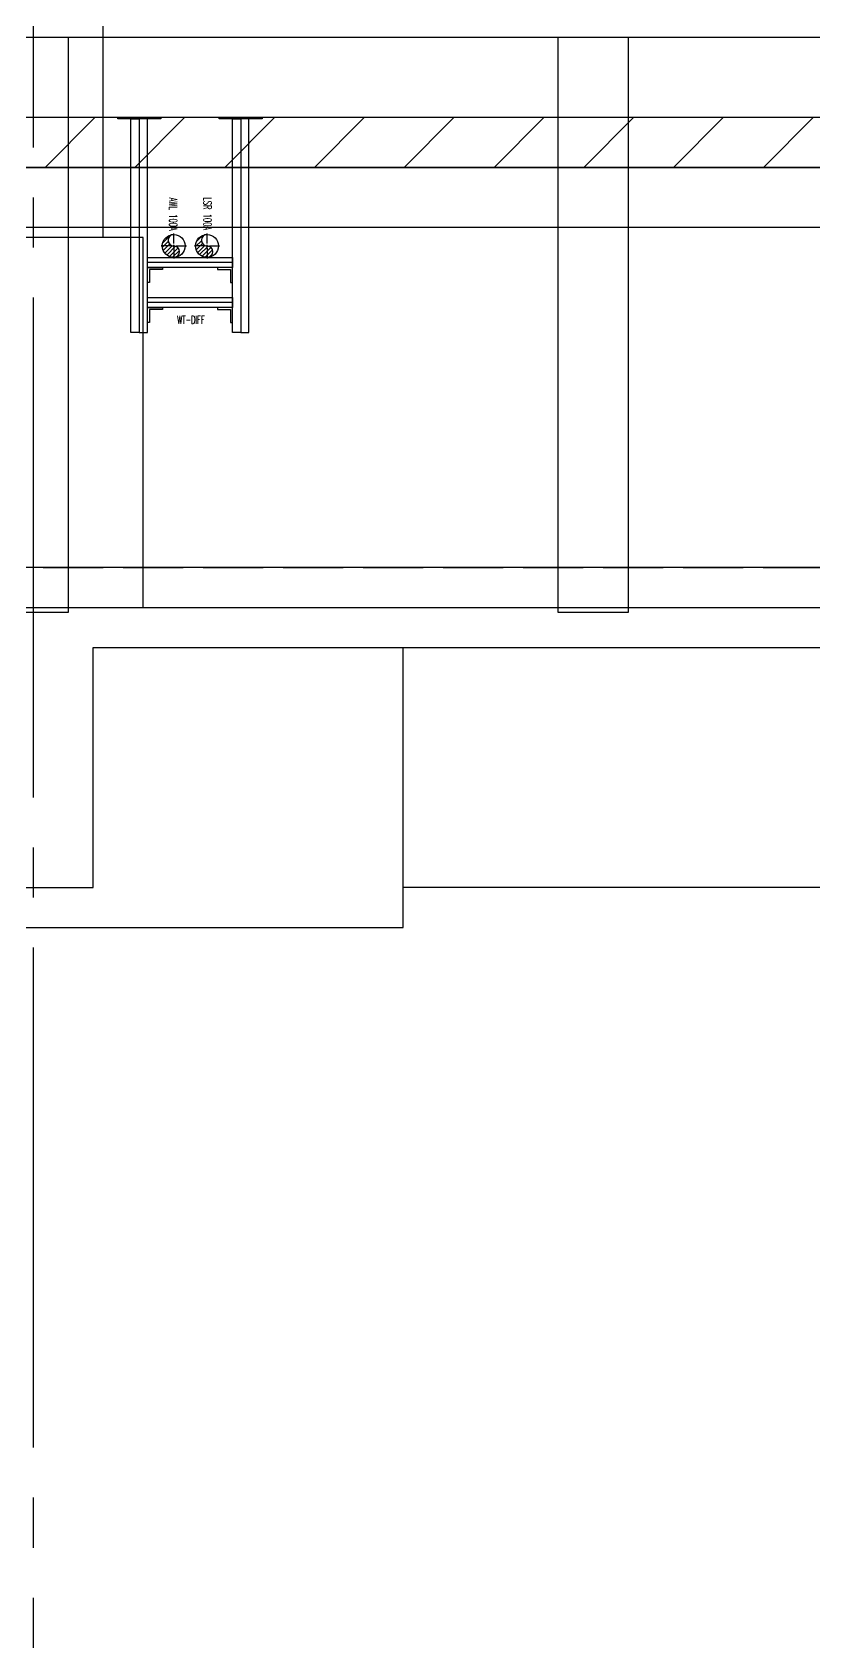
# Model space of a CAD drawing. Extents: x -3080 to 28500, y -1326 to 31609.
# Drawn here: x 19320 to 19710, y 25781 to 26588 of the extents above; entities that cross this region are included whole.
import ezdxf
from ezdxf.xclip import XClip

# ---------------------------------------------------------------- set-up
doc = ezdxf.new("R2010")
doc.units = 0
doc.header["$LTSCALE"] = 100
doc.header["$XCLIPFRAME"] = 2
doc.linetypes.add('188K-SM-07-F10-MECH-CR PIPE-Y2257103$0$X-S-FAB_SL ALL$0$COL-CEN-LIN', pattern=[3.25, 2.5, -0.25, 0.25, -0.25])
doc.linetypes.add('188K-SM-07-F10-MECH-CR PIPE-Y2257103$0$X-S-FAB_SL ALL$0$HIDDEN', pattern=[0.4, 0.3, -0.1])
for name, color, linetype in [('0-xref', 8, 'Continuous'), ('188K-SM-07-F10-MECH-CR PIPE-Y2257103$0$0-FIRE', 1, 'Continuous'), ('188K-SM-07-F10-MECH-CR PIPE-Y2257103$0$0-hookupzoom', 4, 'Continuous'), ('188K-SM-07-F10-MECH-CR PIPE-Y2257103$0$0-txt', 3, 'Continuous'), ('188K-SM-07-F10-MECH-CR PIPE-Y2257103$0$0-WWT', 44, 'Continuous'), ('188K-SM-07-F10-MECH-CR PIPE-Y2257103$0$SH-LINE-130', 2, 'Continuous'), ('188K-SM-07-F10-MECH-CR PIPE-Y2257103$0$X-S-FAB_SL ALL$0$ASP_1', 1, 'Continuous'), ('188K-SM-07-F10-MECH-CR PIPE-Y2257103$0$X-S-FAB_SL ALL$0$ASP_8', 8, 'Continuous'), ('188K-SM-07-F10-MECH-CR PIPE-Y2257103$0$X-S-FAB_SL ALL$0$BEAM-S', 2, 'Continuous'), ('188K-SM-07-F10-MECH-CR PIPE-Y2257103$0$X-S-FAB_SL ALL$0$CCL', 15, '188K-SM-07-F10-MECH-CR PIPE-Y2257103$0$X-S-FAB_SL ALL$0$COL-CEN-LIN'), ('188K-SM-07-F10-MECH-CR PIPE-Y2257103$0$X-S-FAB_SL ALL$0$HID', 5, '188K-SM-07-F10-MECH-CR PIPE-Y2257103$0$X-S-FAB_SL ALL$0$HIDDEN')]:
    doc.layers.add(name, color=color, linetype=linetype)
doc.styles.add('188K-SM-07-F10-MECH-CR PIPE-Y2257103$0$AP6A-SM-08-FNN-300-A(18)-BAY$0$15P6-SM-08-FNN-100-A(D)-UIS-TCM$0$aa-txt', font='simplex.shx', dxfattribs={"width": 0.8, "bigfont": 'CHINA.shx'})
doc.styles.add('188K-SM-07-F10-MECH-CR PIPE-Y2257103$0$TXT', font='txt.shx', dxfattribs={"width": 0.55, "bigfont": 'chineset.shx'})

# ---------------------------------------------------------------- blocks, each defined once
blk = doc.blocks.new('188K-SM-07-F10-MECH-CR PIPE-Y2257103$0$X-S-FAB_SL ALL$0$A$Ceb448ab1')
at = {"layer": '188K-SM-07-F10-MECH-CR PIPE-Y2257103$0$X-S-FAB_SL ALL$0$CCL'}
blk.add_line((19320, 3600), (19320, 0), dxfattribs=at)
blk = doc.blocks.new('*U1541')
at = {"color": 241}
blk.add_lwpolyline([(17.5, 50), (-17.5, 50), (-17.5, 337.5), (17.5, 337.5)], close=True, dxfattribs=at)
blk = doc.blocks.new('188K-SM-07-F10-MECH-CR PIPE-Y2257103$0$X-S-FAB_SL ALL')
at = {"color": 241}
for p, q in [((-2628.521, -72748.977), (19076.479, -72748.977)), ((-2628.521, -72788.977), (19076.479, -72788.977))]:
    blk.add_line(p, q, dxfattribs=at)
at = {"layer": '188K-SM-07-F10-MECH-CR PIPE-Y2257103$0$X-S-FAB_SL ALL$0$ASP_1'}
for p, q in [((12198.979, -73033.977), (19076.479, -73033.977)), ((14876.479, -73053.977), (15656.479, -73053.977)), ((14876.479, -73173.977), (14876.479, -73053.977)), ((14816.479, -73173.977), (14876.479, -73173.977))]:
    blk.add_line(p, q, dxfattribs=at)
at = {"layer": '188K-SM-07-F10-MECH-CR PIPE-Y2257103$0$X-S-FAB_SL ALL$0$ASP_8'}
for p, q in [((14881.479, -72848.977), (14881.479, -71981.477)), ((14901.479, -72848.977), (14791.479, -72848.977)), ((14901.479, -73033.977), (14901.479, -72848.977)), ((15031.479, -73193.977), (15031.479, -73053.977)), ((15611.479, -73173.977), (15031.479, -73173.977)), ((14661.479, -73193.977), (15031.479, -73193.977))]:
    blk.add_line(p, q, dxfattribs=at)
at = {"layer": '188K-SM-07-F10-MECH-CR PIPE-Y2257103$0$X-S-FAB_SL ALL$0$HID'}
blk.add_line((-2628.521, -73013.977), (19076.479, -73013.977), dxfattribs=at)
at = {"layer": '188K-SM-07-F10-MECH-CR PIPE-Y2257103$0$X-S-FAB_SL ALL$0$BEAM-S'}
for p in [(14846.479, -73086.477), (15126.479, -73086.477)]:
    blk.add_blockref('*U1541', p, dxfattribs=at)
at = {"layer": '188K-SM-07-F10-MECH-CR PIPE-Y2257103$0$X-S-FAB_SL ALL$0$CCL'}
blk.add_blockref('188K-SM-07-F10-MECH-CR PIPE-Y2257103$0$X-S-FAB_SL ALL$0$A$Ceb448ab1', (-4473.521, -73553.977), dxfattribs=at)
blk = doc.blocks.new('*U258')
h = blk.add_hatch()
h.set_pattern_fill('ANSI31', color=1, scale=11.43, style=0)
h.set_pattern_definition([(45, (0, 0), (-1.01028, 1.01028), [])])
h.paths.add_polyline_path([(0, 5.72, 0.414214), (-5.72, 0, 0.414214), (0, -5.72, 1), (0, 0, -1)])
at = {"color": 1}
for p, q in [((-1.14, 0), (-6.29, 0)), ((-0.57, 0), (0.57, 0)), ((0, 1.14), (0, 6.29)), ((0, -0.57), (0, 0.57)), ((1.14, 0), (6.29, 0)), ((0, -1.14), (0, -6.29))]:
    blk.add_line(p, q, dxfattribs=at)
blk.add_circle((0, 0), 5.72)
for centre, start, end in [((0, 2.86), 90, 270), ((0, -2.86), 270, 90)]:
    blk.add_arc(centre, 2.86, start, end, dxfattribs=at)
at = {"style": '188K-SM-07-F10-MECH-CR PIPE-Y2257103$0$AP6A-SM-08-FNN-300-A(18)-BAY$0$15P6-SM-08-FNN-100-A(D)-UIS-TCM$0$aa-txt', "width": 0.8, "flags": 1}
blk.add_attdef('高度(cm)', (0.02, 0.14), '', height=0.2, dxfattribs=at)
blk = doc.blocks.new('188K-SM-07-F10-MECH-CR PIPE-Y2257103$0$WWT-DIFF')
at = {"layer": '188K-SM-07-F10-MECH-CR PIPE-Y2257103$0$SH-LINE-130', "ltscale": 0.1}
for p, q in [((21252.98, -72861.48), (21210.46, -72861.48)), ((21252.98, -72881.48), (21210.46, -72881.48))]:
    blk.add_line(p, q, dxfattribs=at)
for points in [[(21217.08, -72789.78), (21195.58, -72789.78), (21195.58, -72788.98), (21217.08, -72788.98)], [(21202.2, -72896.53), (21202.2, -72789.78), (21206.33, -72789.78), (21206.33, -72896.53)], [(21210.46, -72896.53), (21210.46, -72789.78), (21206.33, -72789.78), (21206.33, -72896.53)], [(21267.86, -72789.78), (21246.36, -72789.78), (21246.36, -72788.98), (21267.86, -72788.98)], [(21252.98, -72896.53), (21252.98, -72789.78), (21257.11, -72789.78), (21257.11, -72896.53)], [(21261.24, -72896.53), (21261.24, -72789.78), (21257.11, -72789.78), (21257.11, -72896.53)], [(21252.98, -72863.98), (21210.46, -72863.98), (21210.46, -72858.98), (21252.98, -72858.98)], [(21210.46, -72863.98), (21217.96, -72863.98), (21217.96, -72864.98), (21211.46, -72864.98), (21211.46, -72871.48), (21210.46, -72871.48)], [(21252.98, -72863.98), (21245.48, -72863.98), (21245.48, -72864.98), (21251.98, -72864.98), (21251.98, -72871.48), (21252.98, -72871.48)], [(21252.98, -72883.98), (21210.46, -72883.98), (21210.46, -72878.98), (21252.98, -72878.98)], [(21210.46, -72883.98), (21217.96, -72883.98), (21217.96, -72884.98), (21211.46, -72884.98), (21211.46, -72891.48), (21210.46, -72891.48)], [(21252.98, -72883.98), (21245.48, -72883.98), (21245.48, -72884.98), (21251.98, -72884.98), (21251.98, -72891.48), (21252.98, -72891.48)]]:
    blk.add_lwpolyline(points, close=True, dxfattribs=at)
at = {"layer": '188K-SM-07-F10-MECH-CR PIPE-Y2257103$0$0-WWT'}
for p in [(21223.62, -72853.26), (21240.28, -72853.26)]:
    blk.add_blockref('*U258', p, dxfattribs=at)
at = {"layer": '188K-SM-07-F10-MECH-CR PIPE-Y2257103$0$0-txt', "style": '188K-SM-07-F10-MECH-CR PIPE-Y2257103$0$TXT', "width": 0.55}
blk.add_text('LSR 100A', height=4, rotation=270, dxfattribs=at).set_placement((21238.52, -72828.95))
blk.add_text('WT-DIFF', height=4, dxfattribs=at).set_placement((21225.34, -72892.16))
at = {"layer": '188K-SM-07-F10-MECH-CR PIPE-Y2257103$0$0-txt', "linetype": 'Continuous', "lineweight": 0, "insert": (21225.39, -72829.1), "char_height": 4, "attachment_point": 1, "rotation": 270, "style": '188K-SM-07-F10-MECH-CR PIPE-Y2257103$0$TXT'}
blk.add_mtext('\\A1;AWL 100A', dxfattribs=at)
blk = doc.blocks.new('188K-SM-07-F10-MECH-CR PIPE-Y2257103')
at = {"layer": '188K-SM-07-F10-MECH-CR PIPE-Y2257103$0$0-FIRE'}
h = blk.add_hatch(dxfattribs=at)
h.set_pattern_fill('ANSI31', color=256, scale=10)
h.set_pattern_definition([(45, (0, 99332.263), (-22.45064, 22.45064), [])])
h.paths.add_polyline_path([(23550, 26520.786), (1845, 26520.786), (1845, 26545.786), (23550, 26545.786)])
blk.add_line((23502.5, 26320.786), (1845, 26320.786))
blk.add_lwpolyline([(23550, 26520.786), (1845, 26520.786), (1845, 26545.786), (23550, 26545.786)], close=True, dxfattribs=at)
at = {"layer": '188K-SM-07-F10-MECH-CR PIPE-Y2257103$0$0-hookupzoom'}
blk.add_lwpolyline([(23550, 26490.786), (1845, 26490.786), (1845, 26520.786), (23550, 26520.786)], close=True, dxfattribs=at)
ref = blk.add_blockref('188K-SM-07-F10-MECH-CR PIPE-Y2257103$0$X-S-FAB_SL ALL', (4473.521, 99334.763))
XClip(ref).set_block_clipping_path([(-7553.4648570136, -75341.9369645483), (24026.2025623869, -67725.7696244382)])
blk.add_blockref('188K-SM-07-F10-MECH-CR PIPE-Y2257103$0$WWT-DIFF', (-1833.344, 99334.763))

msp = doc.modelspace()

# ---------------------------------------------------------------- block references
at = {"layer": '0-xref'}
msp.add_blockref('188K-SM-07-F10-MECH-CR PIPE-Y2257103', (0, 0), dxfattribs=at)

doc.saveas('drawing.dxf')
